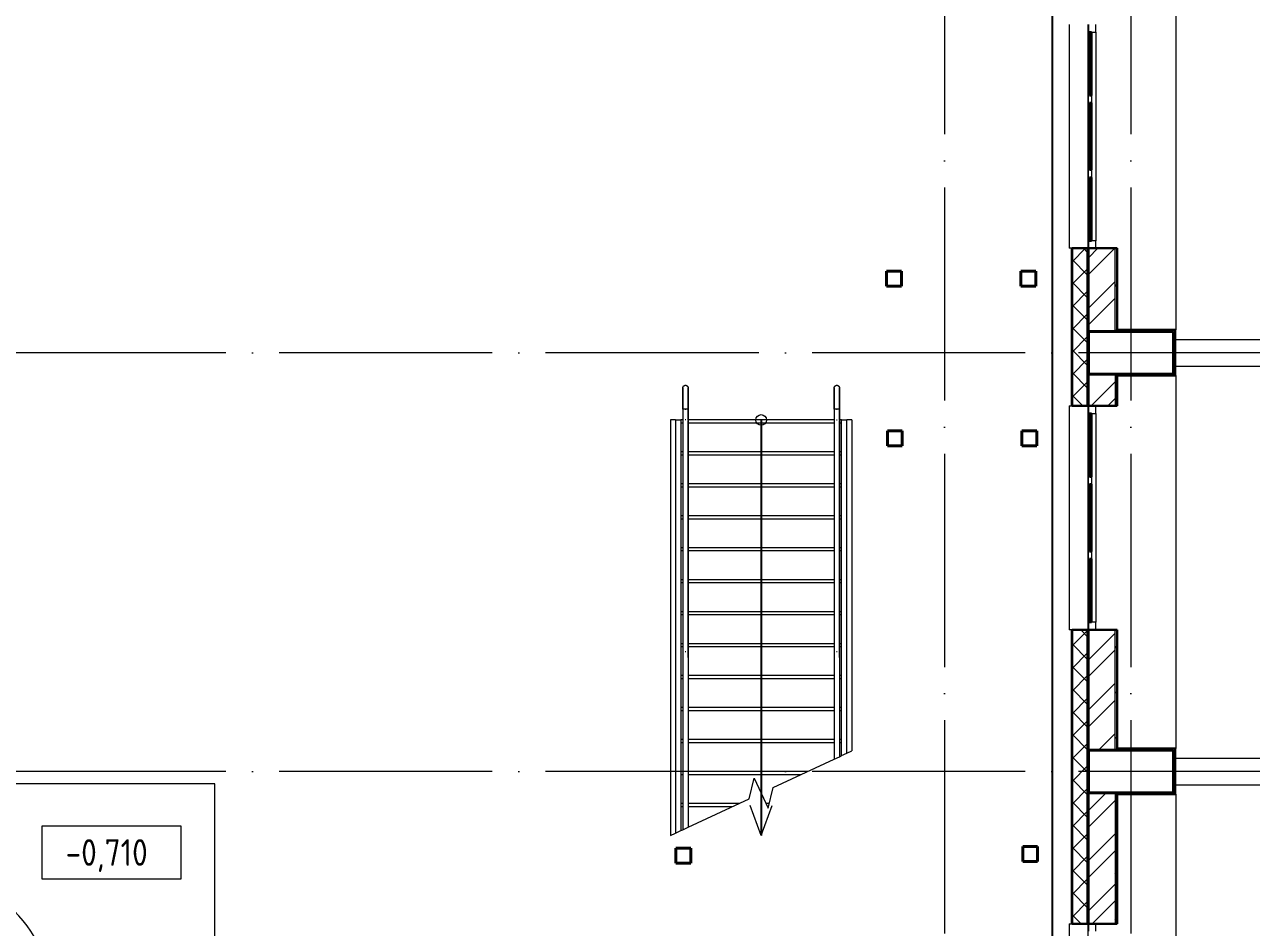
# Model space of a CAD drawing. Header units: millimetres. Extents: x -695119 to 412940, y -249585 to 622758.
# Drawn here: x 131480 to 142991, y 78940 to 87415 of the extents above; entities that cross this region are included whole.
import ezdxf

# ---------------------------------------------------------------- set-up
doc = ezdxf.new("R2010")
doc.units = ezdxf.units.MM
doc.linetypes.add('ADSK_Линия сетки', pattern=[25, 20, -2.5, 0, -2.5])
doc.linetypes.add('ADSK_Сверху', pattern=[450, 300, -150])
for name, color, linetype, lineweight in [('_ Окна', 252, 'Continuous', 30), ('Аннотация', 252, 'Continuous', 18), ('Лестницы', 8, 'Continuous', 9), ('Линии', 7, 'Continuous', 9), ('Несущие колонны', 252, 'Continuous', 18), ('Ограждение', 8, 'Continuous', 9), ('Окна', 252, 'Continuous', 9), ('Оси', 252, 'Continuous', 9), ('Отметки', 252, 'Continuous', 9), ('Перекрытие', 252, 'Continuous', 18), ('Стены внутренние', 252, 'Continuous', 18), ('Стены наружные', 252, 'Continuous', 18), ('Стены штриховка', 7, 'Continuous', 9)]:
    doc.layers.add(name, color=color, linetype=linetype, lineweight=lineweight)
doc.layers.add('Двери открывание', color=7, linetype='Continuous', lineweight=9, true_color=0xc0c0c0)
doc.layers.add('Стены', color=194, linetype='Continuous')
doc.layers.add('Узлы', color=7, linetype='Continuous')
doc.styles.add('GOST Common_3', font='', dxfattribs={"height": 3.5})
doc.styles.get('GOST Common_3').set_extended_font_data('GOST type B')

# ---------------------------------------------------------------- blocks, each defined once
blk = doc.blocks.new('1 этаж')
at = {"layer": '_ Окна', "color": 251, "lineweight": 18, "true_color": 0x636466}
for p, q in [((-33358, 6238), (-33358, 6168)), ((-33288, 6168), (-33288, 6238)), ((-33358, 6168), (-33348, 6168)), ((-33328, 6168), (-33288, 6168)), ((-33348, 4208), (-33358, 4208)), ((-33358, 4208), (-33358, 4138)), ((-33288, 4208), (-33328, 4208)), ((-33288, 4138), (-33288, 4208)), ((-33358, 2658), (-33358, 2588)), ((-33288, 2588), (-33288, 2658)), ((-33358, 2588), (-33348, 2588)), ((-33328, 2588), (-33288, 2588)), ((-33348, 628), (-33358, 628)), ((-33358, 628), (-33358, 558)), ((-33288, 628), (-33328, 628)), ((-33288, 558), (-33288, 628)), ((-33358, -2202), (-33358, -2272)), ((-33288, -2272), (-33288, -2202))]:
    blk.add_line(p, q, dxfattribs=at)
at = {"layer": '_ Окна', "color": 251, "true_color": 0x636466}
for p, q in [((-33328, 6168), (-33348, 6168)), ((-33348, 6168), (-33348, 5573)), ((-33328, 5573), (-33328, 6168)), ((-33348, 5573), (-33328, 5573)), ((-33328, 5503), (-33348, 5503)), ((-33348, 5503), (-33348, 4873)), ((-33328, 4873), (-33328, 5503)), ((-33348, 4873), (-33328, 4873)), ((-33328, 4803), (-33348, 4803)), ((-33348, 4803), (-33348, 4208)), ((-33328, 4208), (-33328, 4803)), ((-33348, 4208), (-33328, 4208)), ((-33328, 2588), (-33348, 2588)), ((-33348, 2588), (-33348, 1993)), ((-33328, 1993), (-33328, 2588)), ((-33348, 1993), (-33328, 1993)), ((-33328, 1923), (-33348, 1923)), ((-33348, 1923), (-33348, 1293)), ((-33328, 1293), (-33328, 1923)), ((-33348, 1293), (-33328, 1293)), ((-33328, 1223), (-33348, 1223)), ((-33348, 1223), (-33348, 628)), ((-33328, 628), (-33328, 1223)), ((-33348, 628), (-33328, 628))]:
    blk.add_line(p, q, dxfattribs=at)
at = {"layer": 'Аннотация', "color": 251, "lineweight": 20, "true_color": 0x636466}
for p, q in [((-36428, -1373), (-36531, -1091)), ((-36428, -1373), (-36325, -1091)), ((-43174, -1784), (-43174, -1284)), ((-43174, -1284), (-41874, -1284)), ((-41874, -1284), (-41874, -1784)), ((-41874, -1784), (-43174, -1784))]:
    blk.add_line(p, q, dxfattribs=at)
blk.add_circle((-36428, 2527), 50, dxfattribs=at)
at = {"layer": 'Двери открывание', "color": 251, "true_color": 0x636466}
blk.add_arc((-44334, -2974), 1266, 0, 89.1853, dxfattribs=at)
at = {"layer": 'Лестницы', "color": 251, "true_color": 0x636466}
for p, q in [((-37233, 2527), (-37278, 2527)), ((-37278, 2527), (-37278, -1373)), ((-37163, 2527), (-37183, 2527)), ((-37163, 2497), (-37183, 2497)), ((-35743, 2527), (-37113, 2527)), ((-35743, 2497), (-37113, 2497)), ((-35673, 2527), (-35693, 2527)), ((-35673, 2497), (-35693, 2497)), ((-35578, 2527), (-35623, 2527)), ((-35578, 2527), (-35578, -580)), ((-37163, 2227), (-37183, 2227)), ((-37163, 2197), (-37183, 2197)), ((-35743, 2227), (-37113, 2227)), ((-35743, 2197), (-37113, 2197)), ((-35673, 2227), (-35693, 2227)), ((-35673, 2197), (-35693, 2197)), ((-37163, 1927), (-37183, 1927)), ((-37163, 1897), (-37183, 1897)), ((-35743, 1927), (-37113, 1927)), ((-35743, 1897), (-37113, 1897)), ((-35673, 1927), (-35693, 1927)), ((-35673, 1897), (-35693, 1897)), ((-37163, 1627), (-37183, 1627)), ((-35743, 1627), (-37113, 1627)), ((-35673, 1627), (-35693, 1627)), ((-37163, 1597), (-37183, 1597)), ((-35743, 1597), (-37113, 1597)), ((-35673, 1597), (-35693, 1597)), ((-37163, 1327), (-37183, 1327)), ((-37163, 1297), (-37183, 1297)), ((-35743, 1327), (-37113, 1327)), ((-35743, 1297), (-37113, 1297)), ((-35673, 1327), (-35693, 1327)), ((-35673, 1297), (-35693, 1297)), ((-37163, 1027), (-37183, 1027)), ((-37163, 997), (-37183, 997)), ((-35743, 1027), (-37113, 1027)), ((-35743, 997), (-37113, 997)), ((-35673, 1027), (-35693, 1027)), ((-35673, 997), (-35693, 997)), ((-37163, 727), (-37183, 727)), ((-37163, 697), (-37183, 697)), ((-35743, 727), (-37113, 727)), ((-35743, 697), (-37113, 697)), ((-35673, 727), (-35693, 727)), ((-35673, 697), (-35693, 697)), ((-37163, 427), (-37183, 427)), ((-37163, 397), (-37183, 397)), ((-35743, 427), (-37113, 427)), ((-35743, 397), (-37113, 397)), ((-35673, 427), (-35693, 427)), ((-35673, 397), (-35693, 397)), ((-37163, 127), (-37183, 127)), ((-35743, 127), (-37113, 127)), ((-35673, 127), (-35693, 127)), ((-37163, 97), (-37183, 97)), ((-35743, 97), (-37113, 97)), ((-35673, 97), (-35693, 97)), ((-37163, -173), (-37183, -173)), ((-37163, -203), (-37183, -203)), ((-35743, -173), (-37113, -173)), ((-35743, -203), (-37113, -203)), ((-35673, -173), (-35693, -173)), ((-35673, -203), (-35693, -203)), ((-37163, -473), (-37183, -473)), ((-37163, -503), (-37183, -503)), ((-35743, -473), (-37113, -473)), ((-35743, -503), (-37113, -503)), ((-35673, -473), (-35693, -473)), ((-35673, -503), (-35693, -503)), ((-36315, -924), (-35743, -657)), ((-35693, -634), (-35673, -624)), ((-35623, -601), (-35578, -580)), ((-37163, -773), (-37183, -773)), ((-37163, -803), (-37183, -803)), ((-35991, -773), (-37113, -773)), ((-36056, -803), (-37113, -803)), ((-36541, -1029), (-36494, -835)), ((-36494, -835), (-36362, -1118)), ((-37113, -1296), (-36541, -1029)), ((-36362, -1118), (-36315, -924)), ((-37163, -1073), (-37183, -1073)), ((-37163, -1103), (-37183, -1103)), ((-36635, -1073), (-37113, -1073)), ((-36699, -1103), (-37113, -1103)), ((-36351, -1073), (-36383, -1073)), ((-36358, -1103), (-36369, -1103)), ((-37278, -1373), (-37233, -1352)), ((-37183, -1328), (-37163, -1319))]:
    blk.add_line(p, q, dxfattribs=at)
at = {"layer": 'Линии', "color": 251, "linetype": 'ADSK_Сверху', "ltscale": 100, "true_color": 0x636466}
for p, q in [((-32558, 3283), (-30808, 3283)), ((-32558, 3033), (-30808, 3033)), ((-32558, -647), (-30808, -647)), ((-32558, -897), (-30808, -897))]:
    blk.add_line(p, q, dxfattribs=at)
at = {"layer": 'Несущие колонны', "color": 251, "lineweight": 40, "true_color": 0x636466}
for p, q in [((-35252, 3783), (-35252, 3923)), ((-35252, 3923), (-35112, 3923)), ((-35112, 3923), (-35252, 3923)), ((-35252, 3923), (-35252, 3783)), ((-35112, 3923), (-35112, 3783)), ((-35112, 3783), (-35112, 3923)), ((-33992, 3783), (-33992, 3923)), ((-33992, 3923), (-33852, 3923)), ((-33852, 3923), (-33992, 3923)), ((-33992, 3923), (-33992, 3783)), ((-33852, 3923), (-33852, 3783)), ((-33852, 3783), (-33852, 3923)), ((-35112, 3783), (-35252, 3783)), ((-35252, 3783), (-35112, 3783)), ((-33852, 3783), (-33992, 3783)), ((-33992, 3783), (-33852, 3783)), ((-33358, 3358), (-32558, 3358)), ((-33358, 2958), (-33358, 3358)), ((-33358, 3358), (-33358, 2958)), ((-32558, 3358), (-33108, 3358)), ((-32558, 3358), (-32558, 2958)), ((-32558, 2958), (-32558, 3358)), ((-32558, 2958), (-33358, 2958)), ((-33108, 2958), (-32558, 2958)), ((-35244, 2284), (-35244, 2424)), ((-35244, 2424), (-35104, 2424)), ((-35104, 2424), (-35244, 2424)), ((-35244, 2424), (-35244, 2284)), ((-35104, 2424), (-35104, 2284)), ((-35104, 2284), (-35104, 2424)), ((-33983, 2284), (-33983, 2424)), ((-33983, 2424), (-33843, 2424)), ((-33843, 2424), (-33983, 2424)), ((-33983, 2424), (-33983, 2284)), ((-33843, 2424), (-33843, 2284)), ((-33843, 2284), (-33843, 2424)), ((-35104, 2284), (-35244, 2284)), ((-35244, 2284), (-35104, 2284)), ((-33843, 2284), (-33983, 2284)), ((-33983, 2284), (-33843, 2284)), ((-33358, -572), (-32558, -572)), ((-33358, -972), (-33358, -572)), ((-33358, -572), (-33358, -972)), ((-32558, -572), (-33108, -572)), ((-32558, -572), (-32558, -972)), ((-32558, -972), (-32558, -572)), ((-32558, -972), (-33358, -972)), ((-33108, -972), (-32558, -972)), ((-37229, -1492), (-37089, -1492)), ((-37228, -1632), (-37229, -1492)), ((-37089, -1492), (-37088, -1632)), ((-33974, -1478), (-33834, -1477)), ((-33834, -1477), (-33974, -1478)), ((-33974, -1618), (-33974, -1478)), ((-33974, -1478), (-33974, -1618)), ((-33834, -1477), (-33834, -1617)), ((-33834, -1617), (-33834, -1477)), ((-37088, -1632), (-37228, -1632)), ((-33834, -1617), (-33974, -1618)), ((-33974, -1618), (-33834, -1617))]:
    blk.add_line(p, q, dxfattribs=at)
at = {"layer": 'Несущие колонны', "color": 251, "true_color": 0x636466}
for p, q in [((-33108, 3358), (-33358, 3358)), ((-33358, 2958), (-33108, 2958)), ((-33108, -572), (-33358, -572)), ((-33358, -972), (-33108, -972)), ((-37229, -1492), (-37089, -1492)), ((-37228, -1632), (-37229, -1492)), ((-37089, -1492), (-37088, -1632)), ((-37088, -1632), (-37228, -1632))]:
    blk.add_line(p, q, dxfattribs=at)
at = {"layer": 'Ограждение', "color": 251, "true_color": 0x636466}
for p, q in [((-32538, 6973), (-32538, 3373)), ((-32538, 3373), (-32543, 3373)), ((-32543, 2943), (-32538, 2943)), ((-32538, 2943), (-32538, -557)), ((-37163, 2627), (-37163, 2527)), ((-37113, 2627), (-37163, 2627)), ((-37163, 2627), (-37163, 2527)), ((-37136, 2627), (-37140, 2627)), ((-37140, 2627), (-37138, 2627)), ((-37138, 2627), (-37136, 2627)), ((-37113, 2527), (-37113, 2627)), ((-37113, 2627), (-37113, 2527)), ((-35743, 2627), (-35743, 2527)), ((-35693, 2627), (-35743, 2627)), ((-35743, 2627), (-35743, 2527)), ((-35716, 2627), (-35720, 2627)), ((-35720, 2627), (-35718, 2627)), ((-35718, 2627), (-35716, 2627)), ((-35693, 2527), (-35693, 2627)), ((-35693, 2627), (-35693, 2527)), ((-37233, 2527), (-37183, 2527)), ((-37233, 2527), (-37233, -1352)), ((-37183, 2527), (-37183, -1328)), ((-37163, 2527), (-37163, -1319)), ((-37163, 2521), (-37163, 296)), ((-37113, 2527), (-37113, -1296)), ((-37113, 296), (-37113, 2521)), ((-35743, 2527), (-35743, -657)), ((-35743, 2521), (-35743, 296)), ((-35693, 2527), (-35693, -634)), ((-35693, 296), (-35693, 2521)), ((-35673, 2527), (-35623, 2527)), ((-35673, -624), (-35673, 2527)), ((-35623, -601), (-35623, 2527)), ((-32538, -557), (-32543, -557)), ((-35743, -657), (-35693, -634)), ((-35673, -624), (-35623, -601)), ((-35673, -624), (-35623, -601)), ((-32543, -987), (-32538, -987)), ((-32538, -987), (-32538, -4377)), ((-37233, -1352), (-37183, -1328)), ((-37233, -1352), (-37183, -1328)), ((-37163, -1319), (-37113, -1296))]:
    blk.add_line(p, q, dxfattribs=at)
at = {"layer": 'Ограждение', "color": 251, "true_color": 0x636466, "flags": 128}
for points in [[(-37163, 2827), (-37163, 2828), (-37163, 2829), (-37163, 2830), (-37163, 2831), (-37162, 2832), (-37162, 2833), (-37162, 2834), (-37162, 2835), (-37161, 2836), (-37161, 2837), (-37161, 2838), (-37160, 2839), (-37160, 2840), (-37159, 2841), (-37159, 2841), (-37158, 2842), (-37157, 2843), (-37157, 2844), (-37156, 2844), (-37155, 2845), (-37155, 2846), (-37154, 2847), (-37153, 2847), (-37152, 2848), (-37151, 2848), (-37151, 2849), (-37150, 2849), (-37149, 2850), (-37148, 2850), (-37147, 2851), (-37146, 2851), (-37145, 2851), (-37144, 2851), (-37143, 2852), (-37142, 2852), (-37141, 2852), (-37140, 2852), (-37139, 2852), (-37138, 2852), (-37138, 2852)], [(-37163, 2627), (-37163, 2635), (-37163, 2643), (-37163, 2651), (-37163, 2659), (-37163, 2667), (-37163, 2675), (-37163, 2683), (-37163, 2690), (-37163, 2698), (-37163, 2705), (-37163, 2712), (-37163, 2720), (-37163, 2727), (-37163, 2734), (-37163, 2740), (-37163, 2747), (-37163, 2753), (-37163, 2759), (-37163, 2765), (-37163, 2771), (-37163, 2776), (-37163, 2781), (-37163, 2786), (-37163, 2791), (-37163, 2796), (-37163, 2800), (-37163, 2804), (-37163, 2807), (-37163, 2811), (-37163, 2814), (-37163, 2816), (-37163, 2819), (-37163, 2821), (-37163, 2823), (-37163, 2824), (-37163, 2826), (-37163, 2826), (-37163, 2827), (-37163, 2827), (-37163, 2827)], [(-37163, 2827), (-37163, 2827), (-37163, 2827), (-37163, 2826), (-37163, 2825), (-37163, 2823), (-37163, 2822), (-37163, 2819), (-37163, 2817), (-37163, 2814), (-37163, 2811), (-37163, 2808), (-37163, 2805), (-37163, 2801), (-37163, 2797), (-37163, 2792), (-37163, 2788), (-37163, 2783), (-37163, 2778), (-37163, 2772), (-37163, 2767), (-37163, 2761), (-37163, 2755), (-37163, 2748), (-37163, 2742), (-37163, 2735), (-37163, 2729), (-37163, 2722), (-37163, 2714), (-37163, 2707), (-37163, 2700), (-37163, 2692), (-37163, 2685), (-37163, 2677), (-37163, 2669), (-37163, 2661), (-37163, 2653), (-37163, 2645), (-37163, 2637), (-37163, 2629), (-37163, 2627)], [(-37138, 2852), (-37137, 2852), (-37136, 2852), (-37135, 2852), (-37134, 2852), (-37133, 2852), (-37132, 2852), (-37131, 2851), (-37130, 2851), (-37129, 2851), (-37128, 2850), (-37127, 2850), (-37126, 2849), (-37126, 2849), (-37125, 2848), (-37124, 2848), (-37123, 2847), (-37122, 2847), (-37121, 2846), (-37121, 2845), (-37120, 2845), (-37119, 2844), (-37119, 2843), (-37118, 2842), (-37118, 2842), (-37117, 2841), (-37116, 2840), (-37116, 2839), (-37115, 2838), (-37115, 2837), (-37115, 2836), (-37114, 2835), (-37114, 2834), (-37114, 2833), (-37114, 2833), (-37113, 2832), (-37113, 2831), (-37113, 2830), (-37113, 2829), (-37113, 2828), (-37113, 2827)], [(-37113, 2627), (-37113, 2635), (-37113, 2643), (-37113, 2651), (-37113, 2659), (-37113, 2667), (-37113, 2675), (-37113, 2683), (-37113, 2690), (-37113, 2698), (-37113, 2705), (-37113, 2712), (-37113, 2720), (-37113, 2727), (-37113, 2734), (-37113, 2740), (-37113, 2747), (-37113, 2753), (-37113, 2759), (-37113, 2765), (-37113, 2771), (-37113, 2776), (-37113, 2781), (-37113, 2786), (-37113, 2791), (-37113, 2796), (-37113, 2800), (-37113, 2804), (-37113, 2807), (-37113, 2811), (-37113, 2814), (-37113, 2816), (-37113, 2819), (-37113, 2821), (-37113, 2823), (-37113, 2824), (-37113, 2826), (-37113, 2826), (-37113, 2827), (-37113, 2827), (-37113, 2827)], [(-37113, 2827), (-37113, 2827), (-37113, 2827), (-37113, 2826), (-37113, 2825), (-37113, 2823), (-37113, 2822), (-37113, 2819), (-37113, 2817), (-37113, 2814), (-37113, 2811), (-37113, 2808), (-37113, 2805), (-37113, 2801), (-37113, 2797), (-37113, 2792), (-37113, 2788), (-37113, 2783), (-37113, 2778), (-37113, 2772), (-37113, 2767), (-37113, 2761), (-37113, 2755), (-37113, 2748), (-37113, 2742), (-37113, 2735), (-37113, 2729), (-37113, 2722), (-37113, 2714), (-37113, 2707), (-37113, 2700), (-37113, 2692), (-37113, 2685), (-37113, 2677), (-37113, 2669), (-37113, 2661), (-37113, 2653), (-37113, 2645), (-37113, 2637), (-37113, 2629), (-37113, 2627)], [(-35743, 2827), (-35743, 2828), (-35743, 2829), (-35743, 2830), (-35743, 2831), (-35742, 2832), (-35742, 2833), (-35742, 2834), (-35742, 2835), (-35741, 2836), (-35741, 2837), (-35741, 2838), (-35740, 2839), (-35740, 2840), (-35739, 2841), (-35739, 2841), (-35738, 2842), (-35737, 2843), (-35737, 2844), (-35736, 2844), (-35735, 2845), (-35735, 2846), (-35734, 2847), (-35733, 2847), (-35732, 2848), (-35731, 2848), (-35731, 2849), (-35730, 2849), (-35729, 2850), (-35728, 2850), (-35727, 2851), (-35726, 2851), (-35725, 2851), (-35724, 2851), (-35723, 2852), (-35722, 2852), (-35721, 2852), (-35720, 2852), (-35719, 2852), (-35718, 2852), (-35718, 2852)], [(-35743, 2627), (-35743, 2635), (-35743, 2643), (-35743, 2651), (-35743, 2659), (-35743, 2667), (-35743, 2675), (-35743, 2683), (-35743, 2690), (-35743, 2698), (-35743, 2705), (-35743, 2712), (-35743, 2720), (-35743, 2727), (-35743, 2734), (-35743, 2740), (-35743, 2747), (-35743, 2753), (-35743, 2759), (-35743, 2765), (-35743, 2771), (-35743, 2776), (-35743, 2781), (-35743, 2786), (-35743, 2791), (-35743, 2796), (-35743, 2800), (-35743, 2804), (-35743, 2807), (-35743, 2811), (-35743, 2814), (-35743, 2816), (-35743, 2819), (-35743, 2821), (-35743, 2823), (-35743, 2824), (-35743, 2826), (-35743, 2826), (-35743, 2827), (-35743, 2827), (-35743, 2827)], [(-35743, 2827), (-35743, 2827), (-35743, 2827), (-35743, 2826), (-35743, 2825), (-35743, 2823), (-35743, 2822), (-35743, 2819), (-35743, 2817), (-35743, 2814), (-35743, 2811), (-35743, 2808), (-35743, 2805), (-35743, 2801), (-35743, 2797), (-35743, 2792), (-35743, 2788), (-35743, 2783), (-35743, 2778), (-35743, 2772), (-35743, 2767), (-35743, 2761), (-35743, 2755), (-35743, 2748), (-35743, 2742), (-35743, 2735), (-35743, 2729), (-35743, 2722), (-35743, 2714), (-35743, 2707), (-35743, 2700), (-35743, 2692), (-35743, 2685), (-35743, 2677), (-35743, 2669), (-35743, 2661), (-35743, 2653), (-35743, 2645), (-35743, 2637), (-35743, 2629), (-35743, 2627)], [(-35718, 2852), (-35717, 2852), (-35716, 2852), (-35715, 2852), (-35714, 2852), (-35713, 2852), (-35712, 2852), (-35711, 2851), (-35710, 2851), (-35709, 2851), (-35708, 2850), (-35707, 2850), (-35706, 2849), (-35706, 2849), (-35705, 2848), (-35704, 2848), (-35703, 2847), (-35702, 2847), (-35701, 2846), (-35701, 2845), (-35700, 2845), (-35699, 2844), (-35699, 2843), (-35698, 2842), (-35698, 2842), (-35697, 2841), (-35696, 2840), (-35696, 2839), (-35695, 2838), (-35695, 2837), (-35695, 2836), (-35694, 2835), (-35694, 2834), (-35694, 2833), (-35694, 2833), (-35693, 2832), (-35693, 2831), (-35693, 2830), (-35693, 2829), (-35693, 2828), (-35693, 2827)], [(-35693, 2627), (-35693, 2635), (-35693, 2643), (-35693, 2651), (-35693, 2659), (-35693, 2667), (-35693, 2675), (-35693, 2683), (-35693, 2690), (-35693, 2698), (-35693, 2705), (-35693, 2712), (-35693, 2720), (-35693, 2727), (-35693, 2734), (-35693, 2740), (-35693, 2747), (-35693, 2753), (-35693, 2759), (-35693, 2765), (-35693, 2771), (-35693, 2776), (-35693, 2781), (-35693, 2786), (-35693, 2791), (-35693, 2796), (-35693, 2800), (-35693, 2804), (-35693, 2807), (-35693, 2811), (-35693, 2814), (-35693, 2816), (-35693, 2819), (-35693, 2821), (-35693, 2823), (-35693, 2824), (-35693, 2826), (-35693, 2826), (-35693, 2827), (-35693, 2827), (-35693, 2827)], [(-35693, 2827), (-35693, 2827), (-35693, 2827), (-35693, 2826), (-35693, 2825), (-35693, 2823), (-35693, 2822), (-35693, 2819), (-35693, 2817), (-35693, 2814), (-35693, 2811), (-35693, 2808), (-35693, 2805), (-35693, 2801), (-35693, 2797), (-35693, 2792), (-35693, 2788), (-35693, 2783), (-35693, 2778), (-35693, 2772), (-35693, 2767), (-35693, 2761), (-35693, 2755), (-35693, 2748), (-35693, 2742), (-35693, 2735), (-35693, 2729), (-35693, 2722), (-35693, 2714), (-35693, 2707), (-35693, 2700), (-35693, 2692), (-35693, 2685), (-35693, 2677), (-35693, 2669), (-35693, 2661), (-35693, 2653), (-35693, 2645), (-35693, 2637), (-35693, 2629), (-35693, 2627)], [(-37135, 349), (-37138, 350), (-37141, 349)], [(-35715, 349), (-35718, 350), (-35721, 349)]]:
    blk.add_lwpolyline(points, dxfattribs=at)
at = {"layer": 'Ограждение', "color": 251, "true_color": 0x636466}
for points in [[(-37136, 2527), (-37137, 2527), (-37138, 2527), (-37139, 2527), (-37140, 2527)], [(-35720, 2527), (-35719, 2527), (-35718, 2527), (-35717, 2527), (-35716, 2527)]]:
    blk.add_open_spline(points, degree=3, dxfattribs=at)
at = {"layer": 'Окна', "color": 251, "true_color": 0x636466}
for p, q in [((-33538, 6238), (-33538, 4138)), ((-33359, 4138), (-33359, 6238)), ((-33358, 4208), (-33358, 6168)), ((-33288, 6168), (-33288, 4208)), ((-33328, 5573), (-33328, 5503)), ((-33328, 4873), (-33328, 4803)), ((-33508, 4138), (-33538, 4138)), ((-33538, 2658), (-33508, 2658)), ((-33538, 2658), (-33538, 558)), ((-33359, 558), (-33359, 2658)), ((-33358, 628), (-33358, 2588)), ((-33288, 2588), (-33288, 628)), ((-33328, 1993), (-33328, 1923)), ((-33328, 1293), (-33328, 1223)), ((-33508, 558), (-33538, 558)), ((-33538, -2202), (-33508, -2202)), ((-33538, -2202), (-33538, -4302)), ((-33359, -4302), (-33359, -2202))]:
    blk.add_line(p, q, dxfattribs=at)
at = {"layer": 'Оси', "color": 251, "linetype": 'ADSK_Линия сетки', "ltscale": 100, "true_color": 0x636466}
for p, q in [((-34708, 32209), (-34708, -33768)), ((-32958, 32209), (-32958, -33768)), ((-26450, 3158), (-72530, 3158)), ((-26450, -772), (-72530, -772))]:
    blk.add_line(p, q, dxfattribs=at)
at = {"layer": 'Отметки', "color": 251, "lineweight": 20, "true_color": 0x636466}
blk.add_line((-42485, -1784), (-42524, -1784), dxfattribs=at)
at = {"layer": 'Перекрытие', "color": 251, "ltscale": 100, "true_color": 0x636466}
for p, q in [((-41553, -890), (-45308, -890)), ((-41553, -2840), (-41553, -890))]:
    blk.add_line(p, q, dxfattribs=at)
at = {"layer": 'Стены', "color": 251, "true_color": 0x636466}
for p, q in [((-33693, -4640), (-33693, 11056)), ((-33513, 2658), (-33513, 4138)), ((-33513, -2202), (-33513, 558))]:
    blk.add_line(p, q, dxfattribs=at)
at = {"layer": 'Стены внутренние', "color": 251, "lineweight": 30, "true_color": 0x636466}
for p, q in [((-33510, 4138), (-33510, 2658)), ((-33368, 4138), (-33510, 4138)), ((-33510, 2658), (-33368, 2658)), ((-33510, 558), (-33510, -2202)), ((-33368, 558), (-33510, 558)), ((-33510, -2202), (-33368, -2202))]:
    blk.add_line(p, q, dxfattribs=at)
at = {"layer": 'Стены внутренние', "color": 251, "linetype": 'Continuous', "lineweight": 9, "true_color": 0x636466}
for p, q in [((-33508, 4015), (-33387, 4136)), ((-33368, 3890), (-33508, 4030)), ((-33450, 4136), (-33452, 4138)), ((-33368, 4102), (-33402, 4136)), ((-33508, 3803), (-33368, 3943)), ((-33368, 3677), (-33508, 3817)), ((-33508, 3591), (-33368, 3731)), ((-33368, 3465), (-33508, 3605)), ((-33508, 3379), (-33368, 3519)), ((-33368, 3253), (-33508, 3393)), ((-33508, 3167), (-33368, 3307)), ((-33368, 3041), (-33508, 3181)), ((-33508, 2955), (-33368, 3095)), ((-33368, 2829), (-33508, 2969)), ((-33508, 2743), (-33368, 2883)), ((-33509, 2678), (-33510, 2676)), ((-33411, 2660), (-33508, 2757)), ((-33378, 2660), (-33368, 2670)), ((-33508, 409), (-33368, 549)), ((-33368, 495), (-33429, 556)), ((-33368, 283), (-33508, 423)), ((-33508, 197), (-33368, 337)), ((-33368, 71), (-33508, 211)), ((-33508, -15), (-33368, 125)), ((-33368, -141), (-33508, -1)), ((-33508, -227), (-33368, -87)), ((-33508, -165), (-33510, -169)), ((-33368, -353), (-33508, -213)), ((-33508, -439), (-33368, -299)), ((-33368, -565), (-33508, -425)), ((-33508, -652), (-33368, -512)), ((-33368, -777), (-33508, -637)), ((-33508, -864), (-33368, -724)), ((-33508, -844), (-33510, -841)), ((-33368, -989), (-33508, -849)), ((-33508, -978), (-33510, -982)), ((-33508, -1076), (-33368, -936)), ((-33368, -1202), (-33508, -1062)), ((-33508, -1288), (-33368, -1148)), ((-33368, -1414), (-33508, -1274)), ((-33508, -1500), (-33368, -1360)), ((-33368, -1626), (-33508, -1486)), ((-33508, -1712), (-33368, -1572)), ((-33368, -1838), (-33508, -1698)), ((-33508, -1924), (-33368, -1784)), ((-33368, -2050), (-33508, -1910)), ((-33508, -2137), (-33368, -1997)), ((-33430, -2200), (-33508, -2122))]:
    blk.add_line(p, q, dxfattribs=at)
at = {"layer": 'Стены наружные', "color": 251, "lineweight": 30, "true_color": 0x636466}
for p, q in [((-33088, 4138), (-33368, 4138)), ((-33358, 2658), (-33358, 4138)), ((-33088, 3373), (-33088, 4138)), ((-33108, 3358), (-32558, 3358)), ((-33093, 3373), (-32543, 3373)), ((-32558, 3358), (-32558, 2958)), ((-32543, 2943), (-32543, 3373)), ((-32558, 2958), (-33108, 2958)), ((-33088, 2943), (-32543, 2943)), ((-33088, 2658), (-33088, 2943)), ((-33368, 2658), (-33088, 2658)), ((-33088, 558), (-33368, 558)), ((-33358, 558), (-33358, -2202)), ((-33088, -557), (-33088, 558)), ((-33108, -572), (-32558, -572)), ((-33093, -557), (-32543, -557)), ((-32558, -572), (-32558, -972)), ((-32543, -987), (-32543, -557)), ((-32558, -972), (-33108, -972)), ((-33088, -987), (-32543, -987)), ((-33088, -2202), (-33088, -987)), ((-33368, -2202), (-33088, -2202))]:
    blk.add_line(p, q, dxfattribs=at)
at = {"layer": 'Стены наружные', "color": 251, "linetype": 'Continuous', "lineweight": 9, "true_color": 0x636466}
for p, q in [((-33358, 4098), (-33368, 4098)), ((-33358, 4048), (-33268, 4138)), ((-33358, 3891), (-33110, 4138)), ((-33093, 4077), (-33088, 4082)), ((-33358, 3998), (-33368, 3998)), ((-33093, 4006), (-33088, 4011)), ((-33093, 3935), (-33088, 3940)), ((-33358, 3898), (-33368, 3898)), ((-33358, 3577), (-33108, 3827)), ((-33093, 3865), (-33088, 3870)), ((-33093, 3794), (-33088, 3799)), ((-33358, 3798), (-33368, 3798)), ((-33358, 3698), (-33368, 3698)), ((-33108, 3779), (-33093, 3794)), ((-33093, 3723), (-33088, 3728)), ((-33358, 3598), (-33368, 3598)), ((-33358, 3420), (-33108, 3670)), ((-33093, 3653), (-33088, 3658)), ((-33093, 3582), (-33088, 3587)), ((-33358, 3498), (-33368, 3498)), ((-33093, 3511), (-33088, 3516)), ((-33358, 3398), (-33368, 3398)), ((-33104, 3358), (-33093, 3370)), ((-33093, 3440), (-33088, 3445)), ((-33093, 3370), (-33089, 3373)), ((-33089, 3373), (-33088, 3375)), ((-32680, 3358), (-32665, 3373)), ((-33358, 3298), (-33368, 3298)), ((-33358, 3198), (-33368, 3198)), ((-33358, 3098), (-33368, 3098)), ((-33358, 2998), (-33368, 2998)), ((-32558, 3056), (-32543, 3071)), ((-33358, 2898), (-33368, 2898)), ((-33358, 2948), (-33348, 2958)), ((-33333, 2658), (-33108, 2884)), ((-33108, 2930), (-33095, 2943)), ((-33095, 2943), (-33080, 2958)), ((-33093, 2875), (-33088, 2880)), ((-32671, 2943), (-32656, 2958)), ((-33358, 2798), (-33368, 2798)), ((-33093, 2804), (-33088, 2809)), ((-33358, 2698), (-33368, 2698)), ((-33176, 2658), (-33108, 2727)), ((-33093, 2733), (-33088, 2738)), ((-33093, 2663), (-33088, 2668)), ((-33358, 498), (-33368, 498)), ((-33358, 276), (-33108, 526)), ((-33093, 541), (-33088, 546)), ((-33093, 471), (-33088, 476)), ((-33358, 398), (-33368, 398)), ((-33358, 119), (-33108, 369)), ((-33108, 385), (-33093, 400)), ((-33093, 400), (-33088, 405)), ((-33358, 298), (-33368, 298)), ((-33093, 329), (-33088, 334)), ((-33093, 258), (-33088, 263)), ((-33358, 198), (-33368, 198)), ((-33093, 188), (-33088, 193)), ((-33093, 117), (-33088, 122)), ((-33358, 98), (-33368, 98)), ((-33358, -195), (-33108, 55)), ((-33093, 46), (-33088, 51)), ((-33358, -2), (-33368, -2)), ((-33358, -102), (-33368, -102)), ((-33358, -352), (-33108, -102)), ((-33108, -39), (-33093, -24)), ((-33093, -24), (-33088, -19)), ((-33093, -95), (-33088, -90)), ((-33358, -202), (-33368, -202)), ((-33093, -166), (-33088, -161)), ((-33358, -302), (-33368, -302)), ((-33093, -237), (-33088, -232)), ((-33093, -307), (-33088, -302)), ((-33358, -402), (-33368, -402)), ((-33263, -572), (-33108, -417)), ((-33108, -464), (-33093, -449)), ((-33093, -378), (-33088, -373)), ((-33093, -449), (-33088, -444)), ((-33358, -502), (-33368, -502)), ((-33093, -519), (-33088, -514)), ((-32792, -572), (-32777, -557)), ((-33358, -602), (-33368, -602)), ((-33358, -702), (-33368, -702)), ((-33358, -802), (-33368, -802)), ((-32558, -762), (-32543, -747)), ((-33358, -902), (-33368, -902)), ((-33358, -1002), (-33368, -1002)), ((-33358, -1138), (-33192, -972)), ((-33093, -1014), (-33088, -1009)), ((-32782, -987), (-32767, -972)), ((-33358, -1102), (-33368, -1102)), ((-33358, -1295), (-33108, -1045)), ((-33093, -1085), (-33088, -1080)), ((-33093, -1156), (-33088, -1151)), ((-33358, -1202), (-33368, -1202)), ((-33093, -1227), (-33088, -1222)), ((-33358, -1302), (-33368, -1302)), ((-33358, -1609), (-33108, -1359)), ((-33108, -1312), (-33093, -1297)), ((-33093, -1297), (-33088, -1292)), ((-33093, -1368), (-33088, -1363)), ((-33358, -1402), (-33368, -1402)), ((-33093, -1439), (-33088, -1434)), ((-33358, -1502), (-33368, -1502)), ((-33358, -1602), (-33368, -1602)), ((-33358, -1767), (-33108, -1517)), ((-33093, -1509), (-33088, -1504)), ((-33093, -1580), (-33088, -1575)), ((-33358, -1702), (-33368, -1702)), ((-33108, -1737), (-33093, -1722)), ((-33093, -1651), (-33088, -1646)), ((-33093, -1722), (-33088, -1717)), ((-33358, -1802), (-33368, -1802)), ((-33358, -2081), (-33108, -1831)), ((-33093, -1792), (-33088, -1787)), ((-33358, -1902), (-33368, -1902)), ((-33093, -1863), (-33088, -1858)), ((-33093, -1934), (-33088, -1929)), ((-33358, -2002), (-33368, -2002)), ((-33321, -2202), (-33108, -1988)), ((-33093, -2004), (-33088, -1999)), ((-33093, -2075), (-33088, -2070)), ((-33358, -2102), (-33368, -2102)), ((-33108, -2161), (-33093, -2146)), ((-33093, -2146), (-33088, -2141))]:
    blk.add_line(p, q, dxfattribs=at)
at = {"layer": 'Стены наружные', "color": 251, "true_color": 0x636466}
for p, q in [((-33358, 3358), (-33108, 3358)), ((-33108, 2958), (-33358, 2958)), ((-33358, -572), (-33108, -572)), ((-33108, -972), (-33358, -972))]:
    blk.add_line(p, q, dxfattribs=at)
at = {"layer": 'Стены штриховка', "color": 251, "true_color": 0x636466}
for p, q in [((-33508, 2660), (-33508, 4136)), ((-33508, 4136), (-33368, 4136)), ((-33368, 2658), (-33368, 4138)), ((-33108, 3358), (-33108, 4138)), ((-33093, 4138), (-33093, 3358)), ((-33108, 2958), (-33108, 2658)), ((-33088, 2943), (-33108, 2943)), ((-33093, 2658), (-33093, 2943)), ((-33368, 2660), (-33508, 2660)), ((-33508, -2200), (-33508, 556)), ((-33508, 556), (-33368, 556)), ((-33368, -2202), (-33368, 558)), ((-33108, -572), (-33108, 558)), ((-33093, 558), (-33093, -572)), ((-33108, -972), (-33108, -2202)), ((-33088, -987), (-33108, -987)), ((-33093, -2202), (-33093, -987)), ((-33368, -2200), (-33508, -2200))]:
    blk.add_line(p, q, dxfattribs=at)
at = {"layer": 'Узлы', "color": 251, "true_color": 0x636466}
blk.add_line((-36428, 2527), (-36428, -1373), dxfattribs=at)
at = {"layer": 'Отметки', "color": 251, "true_color": 0x636466, "style": 'GOST Common_3', "width": 0.9}
blk.add_text('-0,710', height=250, dxfattribs=at).set_placement((-42954, -1658))

msp = doc.modelspace()

# ---------------------------------------------------------------- block references
msp.add_blockref('1 этаж', (174819.19, 81176.937))

doc.saveas('drawing.dxf')
